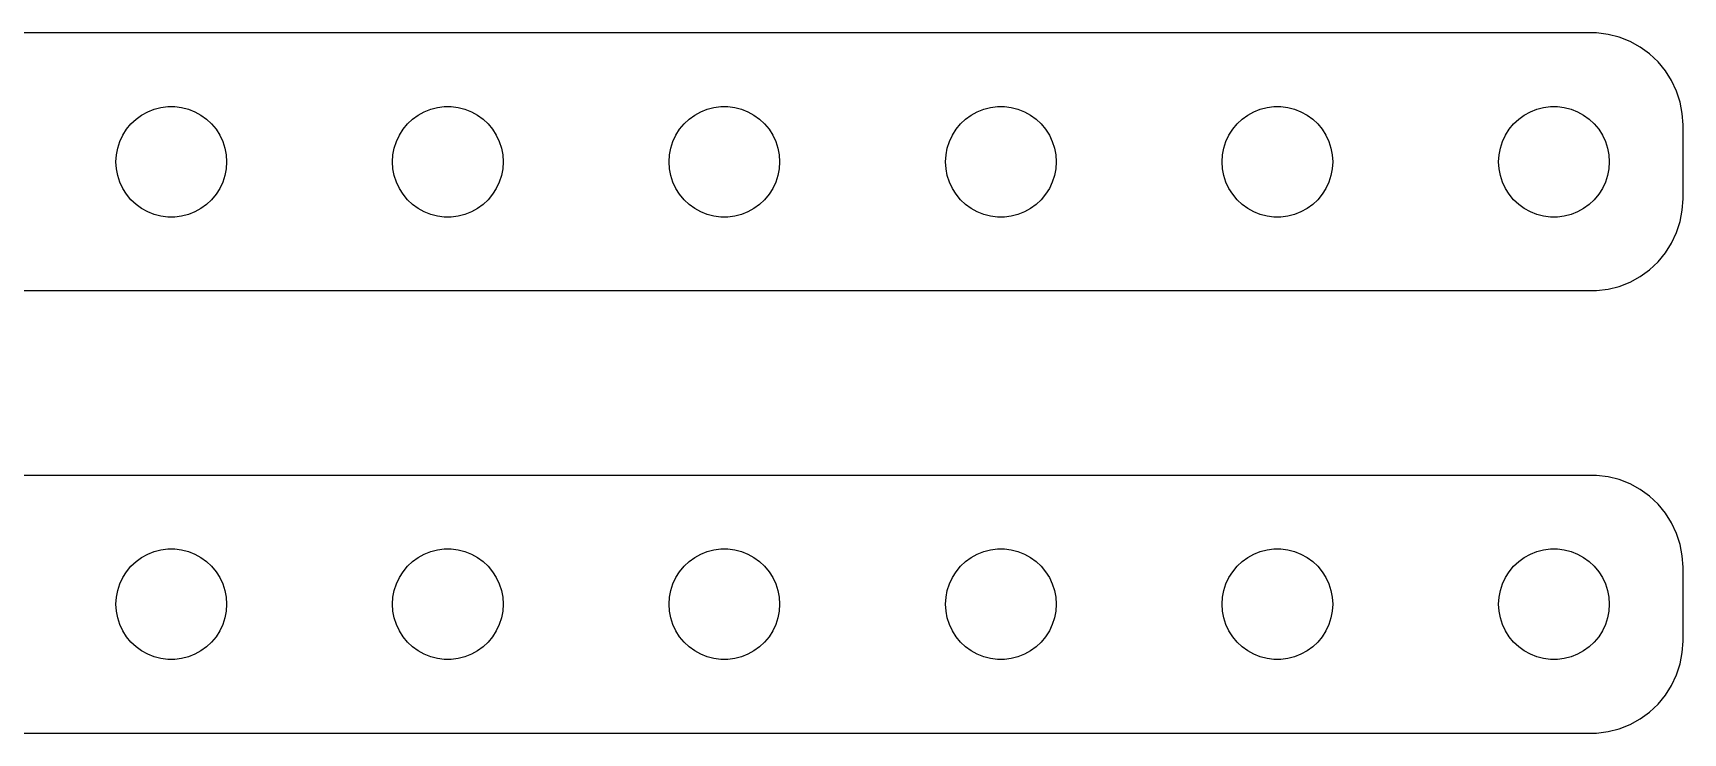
# Model space of a CAD drawing. Header units: metres. Extents: x -90 to 90, y 41 to 79.
# Drawn here: x 0 to 89.5, y 41 to 79 of the extents above; entities that cross this region are included whole.
import ezdxf

# ---------------------------------------------------------------- set-up
doc = ezdxf.new("R2010")
doc.units = ezdxf.units.M

msp = doc.modelspace()

# ---------------------------------------------------------------- linework, layer by layer
for p, q in [((84.8139, 78.9901), (-84.8139, 78.9901)), ((85.4369, 78.9114), (84.8139, 78.9901)), ((86.0451, 78.7553), (85.4369, 78.9114)), ((86.6289, 78.5241), (86.0451, 78.7553)), ((87.1791, 78.2216), (86.6289, 78.5241)), ((87.6871, 77.8526), (87.1791, 78.2216)), ((88.1448, 77.4227), (87.6871, 77.8526)), ((88.5451, 76.9389), (88.1448, 77.4227)), ((88.8815, 76.4088), (88.5451, 76.9389)), ((89.1489, 75.8406), (88.8815, 76.4088)), ((89.3429, 75.2434), (89.1489, 75.8406)), ((89.4606, 74.6267), (89.3429, 75.2434)), ((5.31308, 74.0536), (5.58772, 74.3115)), ((5.58772, 74.3115), (5.89252, 74.533)), ((5.89252, 74.533), (6.22266, 74.7145)), ((6.22266, 74.7145), (6.57294, 74.8532)), ((6.57294, 74.8532), (6.93785, 74.9469)), ((6.93785, 74.9469), (7.31161, 74.9941)), ((7.31161, 74.9941), (7.68837, 74.9941)), ((7.68837, 74.9941), (8.06213, 74.9469)), ((8.06213, 74.9469), (8.42705, 74.8532)), ((8.42705, 74.8532), (8.77733, 74.7145)), ((8.77733, 74.7145), (9.10747, 74.533)), ((9.10747, 74.533), (9.41226, 74.3115)), ((9.41226, 74.3115), (9.6869, 74.0536)), ((20.3131, 74.0536), (20.5877, 74.3115)), ((20.5877, 74.3115), (20.8925, 74.533)), ((20.8925, 74.533), (21.2227, 74.7145)), ((21.2227, 74.7145), (21.5729, 74.8532)), ((21.5729, 74.8532), (21.9379, 74.9469)), ((21.9379, 74.9469), (22.3116, 74.9941)), ((22.3116, 74.9941), (22.6884, 74.9941)), ((22.6884, 74.9941), (23.0621, 74.9469)), ((23.0621, 74.9469), (23.427, 74.8532)), ((23.427, 74.8532), (23.7773, 74.7145)), ((23.7773, 74.7145), (24.1075, 74.533)), ((24.1075, 74.533), (24.4123, 74.3115)), ((24.4123, 74.3115), (24.6869, 74.0536)), ((35.3131, 74.0536), (35.5877, 74.3115)), ((35.5877, 74.3115), (35.8925, 74.533)), ((35.8925, 74.533), (36.2227, 74.7145)), ((36.2227, 74.7145), (36.5729, 74.8532)), ((36.5729, 74.8532), (36.9379, 74.9469)), ((36.9379, 74.9469), (37.3116, 74.9941)), ((37.3116, 74.9941), (37.6884, 74.9941)), ((37.6884, 74.9941), (38.0621, 74.9469)), ((38.0621, 74.9469), (38.427, 74.8532)), ((38.427, 74.8532), (38.7773, 74.7145)), ((38.7773, 74.7145), (39.1075, 74.533)), ((39.1075, 74.533), (39.4123, 74.3115)), ((39.4123, 74.3115), (39.6869, 74.0536)), ((50.3131, 74.0536), (50.5877, 74.3115)), ((50.5877, 74.3115), (50.8925, 74.533)), ((50.8925, 74.533), (51.2227, 74.7145)), ((51.2227, 74.7145), (51.5729, 74.8532)), ((51.5729, 74.8532), (51.9379, 74.9469)), ((51.9379, 74.9469), (52.3116, 74.9941)), ((52.3116, 74.9941), (52.6884, 74.9941)), ((52.6884, 74.9941), (53.0621, 74.9469)), ((53.0621, 74.9469), (53.427, 74.8532)), ((53.427, 74.8532), (53.7773, 74.7145)), ((53.7773, 74.7145), (54.1075, 74.533)), ((54.1075, 74.533), (54.4123, 74.3115)), ((54.4123, 74.3115), (54.6869, 74.0536)), ((65.3131, 74.0536), (65.5877, 74.3115)), ((65.5877, 74.3115), (65.8925, 74.533)), ((65.8925, 74.533), (66.2227, 74.7145)), ((66.2227, 74.7145), (66.573, 74.8532)), ((66.573, 74.8532), (66.9379, 74.9469)), ((66.9379, 74.9469), (67.3116, 74.9941)), ((67.3116, 74.9941), (67.6884, 74.9941)), ((67.6884, 74.9941), (68.0621, 74.9469)), ((68.0621, 74.9469), (68.427, 74.8532)), ((68.427, 74.8532), (68.7773, 74.7145)), ((68.7773, 74.7145), (69.1075, 74.533)), ((69.1075, 74.533), (69.4123, 74.3115)), ((69.4123, 74.3115), (69.6869, 74.0536)), ((80.3131, 74.0536), (80.5877, 74.3115)), ((80.5877, 74.3115), (80.8925, 74.533)), ((80.8925, 74.533), (81.2227, 74.7145)), ((81.2227, 74.7145), (81.573, 74.8532)), ((81.573, 74.8532), (81.9379, 74.9469)), ((81.9379, 74.9469), (82.3116, 74.9941)), ((82.3116, 74.9941), (82.6884, 74.9941)), ((82.6884, 74.9941), (83.0621, 74.9469)), ((83.0621, 74.9469), (83.427, 74.8532)), ((83.427, 74.8532), (83.7773, 74.7145)), ((83.7773, 74.7145), (84.1075, 74.533)), ((84.1075, 74.533), (84.4123, 74.3115)), ((84.4123, 74.3115), (84.6869, 74.0536)), ((89.5, 74), (89.4606, 74.6267)), ((4.71066, 73.1044), (4.87108, 73.4453)), ((4.87108, 73.4453), (5.07294, 73.7634)), ((5.07294, 73.7634), (5.31308, 74.0536)), ((9.6869, 74.0536), (9.92705, 73.7634)), ((9.92705, 73.7634), (10.1289, 73.4453)), ((10.1289, 73.4453), (10.2893, 73.1044)), ((19.7107, 73.1044), (19.8711, 73.4453)), ((19.8711, 73.4453), (20.0729, 73.7634)), ((20.0729, 73.7634), (20.3131, 74.0536)), ((24.6869, 74.0536), (24.927, 73.7634)), ((24.927, 73.7634), (25.1289, 73.4453)), ((25.1289, 73.4453), (25.2893, 73.1044)), ((34.7107, 73.1044), (34.8711, 73.4453)), ((34.8711, 73.4453), (35.0729, 73.7634)), ((35.0729, 73.7634), (35.3131, 74.0536)), ((39.6869, 74.0536), (39.927, 73.7634)), ((39.927, 73.7634), (40.1289, 73.4453)), ((40.1289, 73.4453), (40.2893, 73.1044)), ((49.7107, 73.1044), (49.8711, 73.4453)), ((49.8711, 73.4453), (50.0729, 73.7634)), ((50.0729, 73.7634), (50.3131, 74.0536)), ((54.6869, 74.0536), (54.927, 73.7634)), ((54.927, 73.7634), (55.1289, 73.4453)), ((55.1289, 73.4453), (55.2893, 73.1044)), ((64.7107, 73.1044), (64.8711, 73.4453)), ((64.8711, 73.4453), (65.073, 73.7634)), ((65.073, 73.7634), (65.3131, 74.0536)), ((69.6869, 74.0536), (69.927, 73.7634)), ((69.927, 73.7634), (70.1289, 73.4453)), ((70.1289, 73.4453), (70.2893, 73.1044)), ((79.7107, 73.1044), (79.8711, 73.4453)), ((79.8711, 73.4453), (80.073, 73.7634)), ((80.073, 73.7634), (80.3131, 74.0536)), ((84.6869, 74.0536), (84.927, 73.7634)), ((84.927, 73.7634), (85.1289, 73.4453)), ((85.1289, 73.4453), (85.2893, 73.1044)), ((89.5, 70), (89.5, 74)), ((4.52365, 72.376), (4.59424, 72.7461)), ((4.59424, 72.7461), (4.71066, 73.1044)), ((10.2893, 73.1044), (10.4057, 72.7461)), ((10.4057, 72.7461), (10.4763, 72.376)), ((19.5237, 72.376), (19.5942, 72.7461)), ((19.5942, 72.7461), (19.7107, 73.1044)), ((25.2893, 73.1044), (25.4057, 72.7461)), ((25.4057, 72.7461), (25.4763, 72.376)), ((34.5237, 72.376), (34.5942, 72.7461)), ((34.5942, 72.7461), (34.7107, 73.1044)), ((40.2893, 73.1044), (40.4057, 72.7461)), ((40.4057, 72.7461), (40.4763, 72.376)), ((49.5237, 72.376), (49.5942, 72.7461)), ((49.5942, 72.7461), (49.7107, 73.1044)), ((55.2893, 73.1044), (55.4057, 72.7461)), ((55.4057, 72.7461), (55.4763, 72.376)), ((64.5237, 72.376), (64.5943, 72.7461)), ((64.5943, 72.7461), (64.7107, 73.1044)), ((70.2893, 73.1044), (70.4057, 72.7461)), ((70.4057, 72.7461), (70.4763, 72.376)), ((79.5237, 72.376), (79.5943, 72.7461)), ((79.5943, 72.7461), (79.7107, 73.1044)), ((85.2893, 73.1044), (85.4057, 72.7461)), ((85.4057, 72.7461), (85.4763, 72.376)), ((4.5, 72), (4.52365, 72.376)), ((4.52365, 71.624), (4.5, 72)), ((4.59424, 71.2539), (4.52365, 71.624)), ((10.4763, 71.624), (10.4057, 71.2539)), ((10.4763, 72.376), (10.5, 72)), ((10.5, 72), (10.4763, 71.624)), ((19.5, 72), (19.5237, 72.376)), ((19.5237, 71.624), (19.5, 72)), ((19.5942, 71.2539), (19.5237, 71.624)), ((25.4763, 71.624), (25.4057, 71.2539)), ((25.4763, 72.376), (25.5, 72)), ((25.5, 72), (25.4763, 71.624)), ((34.5, 72), (34.5237, 72.376)), ((34.5237, 71.624), (34.5, 72)), ((34.5942, 71.2539), (34.5237, 71.624)), ((40.4763, 71.624), (40.4057, 71.2539)), ((40.4763, 72.376), (40.5, 72)), ((40.5, 72), (40.4763, 71.624)), ((49.5, 72), (49.5237, 72.376)), ((49.5237, 71.624), (49.5, 72)), ((49.5942, 71.2539), (49.5237, 71.624)), ((55.4763, 71.624), (55.4057, 71.2539)), ((55.4763, 72.376), (55.5, 72)), ((55.5, 72), (55.4763, 71.624)), ((64.5, 72), (64.5237, 72.376)), ((64.5237, 71.624), (64.5, 72)), ((64.5943, 71.2539), (64.5237, 71.624)), ((70.4763, 71.624), (70.4057, 71.2539)), ((70.4763, 72.376), (70.5, 72)), ((70.5, 72), (70.4763, 71.624)), ((79.5, 72), (79.5237, 72.376)), ((79.5237, 71.624), (79.5, 72)), ((79.5943, 71.2539), (79.5237, 71.624)), ((85.4763, 71.624), (85.4057, 71.2539)), ((85.4763, 72.376), (85.5, 72)), ((85.5, 72), (85.4763, 71.624)), ((4.71066, 70.8956), (4.59424, 71.2539)), ((4.87108, 70.5547), (4.71066, 70.8956)), ((10.2893, 70.8956), (10.1289, 70.5547)), ((10.4057, 71.2539), (10.2893, 70.8956)), ((19.7107, 70.8956), (19.5942, 71.2539)), ((19.8711, 70.5547), (19.7107, 70.8956)), ((25.2893, 70.8956), (25.1289, 70.5547)), ((25.4057, 71.2539), (25.2893, 70.8956)), ((34.7107, 70.8956), (34.5942, 71.2539)), ((34.8711, 70.5547), (34.7107, 70.8956)), ((40.2893, 70.8956), (40.1289, 70.5547)), ((40.4057, 71.2539), (40.2893, 70.8956)), ((49.7107, 70.8956), (49.5942, 71.2539)), ((49.8711, 70.5547), (49.7107, 70.8956)), ((55.2893, 70.8956), (55.1289, 70.5547)), ((55.4057, 71.2539), (55.2893, 70.8956)), ((64.7107, 70.8956), (64.5943, 71.2539)), ((64.8711, 70.5547), (64.7107, 70.8956)), ((70.2893, 70.8956), (70.1289, 70.5547)), ((70.4057, 71.2539), (70.2893, 70.8956)), ((79.7107, 70.8956), (79.5943, 71.2539)), ((79.8711, 70.5547), (79.7107, 70.8956)), ((85.2893, 70.8956), (85.1289, 70.5547)), ((85.4057, 71.2539), (85.2893, 70.8956)), ((5.07294, 70.2366), (4.87108, 70.5547)), ((5.31308, 69.9464), (5.07294, 70.2366)), ((5.58772, 69.6885), (5.31308, 69.9464)), ((9.6869, 69.9464), (9.41226, 69.6885)), ((9.92705, 70.2366), (9.6869, 69.9464)), ((10.1289, 70.5547), (9.92705, 70.2366)), ((20.0729, 70.2366), (19.8711, 70.5547)), ((20.3131, 69.9464), (20.0729, 70.2366)), ((20.5877, 69.6885), (20.3131, 69.9464)), ((24.6869, 69.9464), (24.4123, 69.6885)), ((24.927, 70.2366), (24.6869, 69.9464)), ((25.1289, 70.5547), (24.927, 70.2366)), ((35.0729, 70.2366), (34.8711, 70.5547)), ((35.3131, 69.9464), (35.0729, 70.2366)), ((35.5877, 69.6885), (35.3131, 69.9464)), ((39.6869, 69.9464), (39.4123, 69.6885)), ((39.927, 70.2366), (39.6869, 69.9464)), ((40.1289, 70.5547), (39.927, 70.2366)), ((50.0729, 70.2366), (49.8711, 70.5547)), ((50.3131, 69.9464), (50.0729, 70.2366)), ((50.5877, 69.6885), (50.3131, 69.9464)), ((54.6869, 69.9464), (54.4123, 69.6885)), ((54.927, 70.2366), (54.6869, 69.9464)), ((55.1289, 70.5547), (54.927, 70.2366)), ((65.073, 70.2366), (64.8711, 70.5547)), ((65.3131, 69.9464), (65.073, 70.2366)), ((65.5877, 69.6885), (65.3131, 69.9464)), ((69.6869, 69.9464), (69.4123, 69.6885)), ((69.927, 70.2366), (69.6869, 69.9464)), ((70.1289, 70.5547), (69.927, 70.2366)), ((80.073, 70.2366), (79.8711, 70.5547)), ((80.3131, 69.9464), (80.073, 70.2366)), ((80.5877, 69.6885), (80.3131, 69.9464)), ((84.6869, 69.9464), (84.4123, 69.6885)), ((84.927, 70.2366), (84.6869, 69.9464)), ((85.1289, 70.5547), (84.927, 70.2366)), ((89.4606, 69.3733), (89.5, 70)), ((5.89252, 69.467), (5.58772, 69.6885)), ((6.22266, 69.2855), (5.89252, 69.467)), ((6.57294, 69.1468), (6.22266, 69.2855)), ((6.93785, 69.0531), (6.57294, 69.1468)), ((7.31161, 69.0059), (6.93785, 69.0531)), ((7.68837, 69.0059), (7.31161, 69.0059)), ((8.06213, 69.0531), (7.68837, 69.0059)), ((8.42705, 69.1468), (8.06213, 69.0531)), ((8.77733, 69.2855), (8.42705, 69.1468)), ((9.10747, 69.467), (8.77733, 69.2855)), ((9.41226, 69.6885), (9.10747, 69.467)), ((20.8925, 69.467), (20.5877, 69.6885)), ((21.2227, 69.2855), (20.8925, 69.467)), ((21.5729, 69.1468), (21.2227, 69.2855)), ((21.9379, 69.0531), (21.5729, 69.1468)), ((22.3116, 69.0059), (21.9379, 69.0531)), ((22.6884, 69.0059), (22.3116, 69.0059)), ((23.0621, 69.0531), (22.6884, 69.0059)), ((23.427, 69.1468), (23.0621, 69.0531)), ((23.7773, 69.2855), (23.427, 69.1468)), ((24.1075, 69.467), (23.7773, 69.2855)), ((24.4123, 69.6885), (24.1075, 69.467)), ((35.8925, 69.467), (35.5877, 69.6885)), ((36.2227, 69.2855), (35.8925, 69.467)), ((36.5729, 69.1468), (36.2227, 69.2855)), ((36.9379, 69.0531), (36.5729, 69.1468)), ((37.3116, 69.0059), (36.9379, 69.0531)), ((37.6884, 69.0059), (37.3116, 69.0059)), ((38.0621, 69.0531), (37.6884, 69.0059)), ((38.427, 69.1468), (38.0621, 69.0531)), ((38.7773, 69.2855), (38.427, 69.1468)), ((39.1075, 69.467), (38.7773, 69.2855)), ((39.4123, 69.6885), (39.1075, 69.467)), ((50.8925, 69.467), (50.5877, 69.6885)), ((51.2227, 69.2855), (50.8925, 69.467)), ((51.5729, 69.1468), (51.2227, 69.2855)), ((51.9379, 69.0531), (51.5729, 69.1468)), ((52.3116, 69.0059), (51.9379, 69.0531)), ((52.6884, 69.0059), (52.3116, 69.0059)), ((53.0621, 69.0531), (52.6884, 69.0059)), ((53.427, 69.1468), (53.0621, 69.0531)), ((53.7773, 69.2855), (53.427, 69.1468)), ((54.1075, 69.467), (53.7773, 69.2855)), ((54.4123, 69.6885), (54.1075, 69.467)), ((65.8925, 69.467), (65.5877, 69.6885)), ((66.2227, 69.2855), (65.8925, 69.467)), ((66.573, 69.1468), (66.2227, 69.2855)), ((66.9379, 69.0531), (66.573, 69.1468)), ((67.3116, 69.0059), (66.9379, 69.0531)), ((67.6884, 69.0059), (67.3116, 69.0059)), ((68.0621, 69.0531), (67.6884, 69.0059)), ((68.427, 69.1468), (68.0621, 69.0531)), ((68.7773, 69.2855), (68.427, 69.1468)), ((69.1075, 69.467), (68.7773, 69.2855)), ((69.4123, 69.6885), (69.1075, 69.467)), ((80.8925, 69.467), (80.5877, 69.6885)), ((81.2227, 69.2855), (80.8925, 69.467)), ((81.573, 69.1468), (81.2227, 69.2855)), ((81.9379, 69.0531), (81.573, 69.1468)), ((82.3116, 69.0059), (81.9379, 69.0531)), ((82.6884, 69.0059), (82.3116, 69.0059)), ((83.0621, 69.0531), (82.6884, 69.0059)), ((83.427, 69.1468), (83.0621, 69.0531)), ((83.7773, 69.2855), (83.427, 69.1468)), ((84.1075, 69.467), (83.7773, 69.2855)), ((84.4123, 69.6885), (84.1075, 69.467)), ((89.3429, 68.7566), (89.4606, 69.3733)), ((88.8815, 67.5912), (89.1489, 68.1594)), ((89.1489, 68.1594), (89.3429, 68.7566)), ((88.5451, 67.0611), (88.8815, 67.5912)), ((87.6871, 66.1474), (88.1448, 66.5773)), ((88.1448, 66.5773), (88.5451, 67.0611)), ((86.0451, 65.2447), (86.6289, 65.4759)), ((86.6289, 65.4759), (87.1791, 65.7784)), ((87.1791, 65.7784), (87.6871, 66.1474)), ((-84.8139, 65.0099), (84.8139, 65.0099)), ((84.8139, 65.0099), (85.4369, 65.0886)), ((85.4369, 65.0886), (86.0451, 65.2447)), ((84.8139, 54.9901), (-84.8139, 54.9901)), ((85.4369, 54.9114), (84.8139, 54.9901)), ((86.0451, 54.7553), (85.4369, 54.9114)), ((86.6289, 54.5241), (86.0451, 54.7553)), ((87.1791, 54.2216), (86.6289, 54.5241)), ((87.6871, 53.8526), (87.1791, 54.2216)), ((88.1448, 53.4227), (87.6871, 53.8526)), ((88.5451, 52.9389), (88.1448, 53.4227)), ((88.8815, 52.4088), (88.5451, 52.9389)), ((89.1489, 51.8406), (88.8815, 52.4088)), ((89.3429, 51.2434), (89.1489, 51.8406)), ((89.4606, 50.6267), (89.3429, 51.2434)), ((5.31308, 50.0536), (5.58772, 50.3115)), ((5.58772, 50.3115), (5.89252, 50.533)), ((5.89252, 50.533), (6.22266, 50.7145)), ((6.22266, 50.7145), (6.57294, 50.8532)), ((6.57294, 50.8532), (6.93785, 50.9469)), ((6.93785, 50.9469), (7.31161, 50.9941)), ((7.31161, 50.9941), (7.68837, 50.9941)), ((7.68837, 50.9941), (8.06213, 50.9469)), ((8.06213, 50.9469), (8.42705, 50.8532)), ((8.42705, 50.8532), (8.77733, 50.7145)), ((8.77733, 50.7145), (9.10747, 50.533)), ((9.10747, 50.533), (9.41226, 50.3115)), ((9.41226, 50.3115), (9.6869, 50.0536)), ((20.3131, 50.0536), (20.5877, 50.3115)), ((20.5877, 50.3115), (20.8925, 50.533)), ((20.8925, 50.533), (21.2227, 50.7145)), ((21.2227, 50.7145), (21.5729, 50.8532)), ((21.5729, 50.8532), (21.9379, 50.9469)), ((21.9379, 50.9469), (22.3116, 50.9941)), ((22.3116, 50.9941), (22.6884, 50.9941)), ((22.6884, 50.9941), (23.0621, 50.9469)), ((23.0621, 50.9469), (23.427, 50.8532)), ((23.427, 50.8532), (23.7773, 50.7145)), ((23.7773, 50.7145), (24.1075, 50.533)), ((24.1075, 50.533), (24.4123, 50.3115)), ((24.4123, 50.3115), (24.6869, 50.0536)), ((35.3131, 50.0536), (35.5877, 50.3115)), ((35.5877, 50.3115), (35.8925, 50.533)), ((35.8925, 50.533), (36.2227, 50.7145)), ((36.2227, 50.7145), (36.5729, 50.8532)), ((36.5729, 50.8532), (36.9379, 50.9469)), ((36.9379, 50.9469), (37.3116, 50.9941)), ((37.3116, 50.9941), (37.6884, 50.9941)), ((37.6884, 50.9941), (38.0621, 50.9469)), ((38.0621, 50.9469), (38.427, 50.8532)), ((38.427, 50.8532), (38.7773, 50.7145)), ((38.7773, 50.7145), (39.1075, 50.533)), ((39.1075, 50.533), (39.4123, 50.3115)), ((39.4123, 50.3115), (39.6869, 50.0536)), ((50.3131, 50.0536), (50.5877, 50.3115)), ((50.5877, 50.3115), (50.8925, 50.533)), ((50.8925, 50.533), (51.2227, 50.7145)), ((51.2227, 50.7145), (51.5729, 50.8532)), ((51.5729, 50.8532), (51.9379, 50.9469)), ((51.9379, 50.9469), (52.3116, 50.9941)), ((52.3116, 50.9941), (52.6884, 50.9941)), ((52.6884, 50.9941), (53.0621, 50.9469)), ((53.0621, 50.9469), (53.427, 50.8532)), ((53.427, 50.8532), (53.7773, 50.7145)), ((53.7773, 50.7145), (54.1075, 50.533)), ((54.1075, 50.533), (54.4123, 50.3115)), ((54.4123, 50.3115), (54.6869, 50.0536)), ((65.3131, 50.0536), (65.5877, 50.3115)), ((65.5877, 50.3115), (65.8925, 50.533)), ((65.8925, 50.533), (66.2227, 50.7145)), ((66.2227, 50.7145), (66.573, 50.8532)), ((66.573, 50.8532), (66.9379, 50.9469)), ((66.9379, 50.9469), (67.3116, 50.9941)), ((67.3116, 50.9941), (67.6884, 50.9941)), ((67.6884, 50.9941), (68.0621, 50.9469)), ((68.0621, 50.9469), (68.427, 50.8532)), ((68.427, 50.8532), (68.7773, 50.7145)), ((68.7773, 50.7145), (69.1075, 50.533)), ((69.1075, 50.533), (69.4123, 50.3115)), ((69.4123, 50.3115), (69.6869, 50.0536)), ((80.3131, 50.0536), (80.5877, 50.3115)), ((80.5877, 50.3115), (80.8925, 50.533)), ((80.8925, 50.533), (81.2227, 50.7145)), ((81.2227, 50.7145), (81.573, 50.8532)), ((81.573, 50.8532), (81.9379, 50.9469)), ((81.9379, 50.9469), (82.3116, 50.9941)), ((82.3116, 50.9941), (82.6884, 50.9941)), ((82.6884, 50.9941), (83.0621, 50.9469)), ((83.0621, 50.9469), (83.427, 50.8532)), ((83.427, 50.8532), (83.7773, 50.7145)), ((83.7773, 50.7145), (84.1075, 50.533)), ((84.1075, 50.533), (84.4123, 50.3115)), ((84.4123, 50.3115), (84.6869, 50.0536)), ((89.5, 50), (89.4606, 50.6267)), ((4.71066, 49.1044), (4.87108, 49.4453)), ((4.87108, 49.4453), (5.07294, 49.7634)), ((5.07294, 49.7634), (5.31308, 50.0536)), ((9.6869, 50.0536), (9.92705, 49.7634)), ((9.92705, 49.7634), (10.1289, 49.4453)), ((10.1289, 49.4453), (10.2893, 49.1044)), ((19.7107, 49.1044), (19.8711, 49.4453)), ((19.8711, 49.4453), (20.0729, 49.7634)), ((20.0729, 49.7634), (20.3131, 50.0536)), ((24.6869, 50.0536), (24.927, 49.7634)), ((24.927, 49.7634), (25.1289, 49.4453)), ((25.1289, 49.4453), (25.2893, 49.1044)), ((34.7107, 49.1044), (34.8711, 49.4453)), ((34.8711, 49.4453), (35.0729, 49.7634)), ((35.0729, 49.7634), (35.3131, 50.0536)), ((39.6869, 50.0536), (39.927, 49.7634)), ((39.927, 49.7634), (40.1289, 49.4453)), ((40.1289, 49.4453), (40.2893, 49.1044)), ((49.7107, 49.1044), (49.8711, 49.4453)), ((49.8711, 49.4453), (50.0729, 49.7634)), ((50.0729, 49.7634), (50.3131, 50.0536)), ((54.6869, 50.0536), (54.927, 49.7634)), ((54.927, 49.7634), (55.1289, 49.4453)), ((55.1289, 49.4453), (55.2893, 49.1044)), ((64.7107, 49.1044), (64.8711, 49.4453)), ((64.8711, 49.4453), (65.073, 49.7634)), ((65.073, 49.7634), (65.3131, 50.0536)), ((69.6869, 50.0536), (69.927, 49.7634)), ((69.927, 49.7634), (70.1289, 49.4453)), ((70.1289, 49.4453), (70.2893, 49.1044)), ((79.7107, 49.1044), (79.8711, 49.4453)), ((79.8711, 49.4453), (80.073, 49.7634)), ((80.073, 49.7634), (80.3131, 50.0536)), ((84.6869, 50.0536), (84.927, 49.7634)), ((84.927, 49.7634), (85.1289, 49.4453)), ((85.1289, 49.4453), (85.2893, 49.1044)), ((89.5, 46), (89.5, 50)), ((4.5, 48), (4.52365, 48.376)), ((4.52365, 48.376), (4.59424, 48.7461)), ((4.59424, 48.7461), (4.71066, 49.1044)), ((10.2893, 49.1044), (10.4057, 48.7461)), ((10.4057, 48.7461), (10.4763, 48.376)), ((10.4763, 48.376), (10.5, 48)), ((19.5, 48), (19.5237, 48.376)), ((19.5237, 48.376), (19.5942, 48.7461)), ((19.5942, 48.7461), (19.7107, 49.1044)), ((25.2893, 49.1044), (25.4057, 48.7461)), ((25.4057, 48.7461), (25.4763, 48.376)), ((25.4763, 48.376), (25.5, 48)), ((34.5, 48), (34.5237, 48.376)), ((34.5237, 48.376), (34.5942, 48.7461)), ((34.5942, 48.7461), (34.7107, 49.1044)), ((40.2893, 49.1044), (40.4057, 48.7461)), ((40.4057, 48.7461), (40.4763, 48.376)), ((40.4763, 48.376), (40.5, 48)), ((49.5, 48), (49.5237, 48.376)), ((49.5237, 48.376), (49.5942, 48.7461)), ((49.5942, 48.7461), (49.7107, 49.1044)), ((55.2893, 49.1044), (55.4057, 48.7461)), ((55.4057, 48.7461), (55.4763, 48.376)), ((55.4763, 48.376), (55.5, 48)), ((64.5, 48), (64.5237, 48.376)), ((64.5237, 48.376), (64.5943, 48.7461)), ((64.5943, 48.7461), (64.7107, 49.1044)), ((70.2893, 49.1044), (70.4057, 48.7461)), ((70.4057, 48.7461), (70.4763, 48.376)), ((70.4763, 48.376), (70.5, 48)), ((79.5, 48), (79.5237, 48.376)), ((79.5237, 48.376), (79.5943, 48.7461)), ((79.5943, 48.7461), (79.7107, 49.1044)), ((85.2893, 49.1044), (85.4057, 48.7461)), ((85.4057, 48.7461), (85.4763, 48.376)), ((85.4763, 48.376), (85.5, 48)), ((4.52365, 47.624), (4.5, 48)), ((4.59424, 47.2539), (4.52365, 47.624)), ((10.4763, 47.624), (10.4057, 47.2539)), ((10.5, 48), (10.4763, 47.624)), ((19.5237, 47.624), (19.5, 48)), ((19.5942, 47.2539), (19.5237, 47.624)), ((25.4763, 47.624), (25.4057, 47.2539)), ((25.5, 48), (25.4763, 47.624)), ((34.5237, 47.624), (34.5, 48)), ((34.5942, 47.2539), (34.5237, 47.624)), ((40.4763, 47.624), (40.4057, 47.2539)), ((40.5, 48), (40.4763, 47.624)), ((49.5237, 47.624), (49.5, 48)), ((49.5942, 47.2539), (49.5237, 47.624)), ((55.4763, 47.624), (55.4057, 47.2539)), ((55.5, 48), (55.4763, 47.624)), ((64.5237, 47.624), (64.5, 48)), ((64.5943, 47.2539), (64.5237, 47.624)), ((70.4763, 47.624), (70.4057, 47.2539)), ((70.5, 48), (70.4763, 47.624)), ((79.5237, 47.624), (79.5, 48)), ((79.5943, 47.2539), (79.5237, 47.624)), ((85.4763, 47.624), (85.4057, 47.2539)), ((85.5, 48), (85.4763, 47.624)), ((4.71066, 46.8956), (4.59424, 47.2539)), ((4.87108, 46.5547), (4.71066, 46.8956)), ((5.07294, 46.2366), (4.87108, 46.5547)), ((10.1289, 46.5547), (9.92705, 46.2366)), ((10.2893, 46.8956), (10.1289, 46.5547)), ((10.4057, 47.2539), (10.2893, 46.8956)), ((19.7107, 46.8956), (19.5942, 47.2539)), ((19.8711, 46.5547), (19.7107, 46.8956)), ((20.0729, 46.2366), (19.8711, 46.5547)), ((25.1289, 46.5547), (24.927, 46.2366)), ((25.2893, 46.8956), (25.1289, 46.5547)), ((25.4057, 47.2539), (25.2893, 46.8956)), ((34.7107, 46.8956), (34.5942, 47.2539)), ((34.8711, 46.5547), (34.7107, 46.8956)), ((35.0729, 46.2366), (34.8711, 46.5547)), ((40.1289, 46.5547), (39.927, 46.2366)), ((40.2893, 46.8956), (40.1289, 46.5547)), ((40.4057, 47.2539), (40.2893, 46.8956)), ((49.7107, 46.8956), (49.5942, 47.2539)), ((49.8711, 46.5547), (49.7107, 46.8956)), ((50.0729, 46.2366), (49.8711, 46.5547)), ((55.1289, 46.5547), (54.927, 46.2366)), ((55.2893, 46.8956), (55.1289, 46.5547)), ((55.4057, 47.2539), (55.2893, 46.8956)), ((64.7107, 46.8956), (64.5943, 47.2539)), ((64.8711, 46.5547), (64.7107, 46.8956)), ((65.073, 46.2366), (64.8711, 46.5547)), ((70.1289, 46.5547), (69.927, 46.2366)), ((70.2893, 46.8956), (70.1289, 46.5547)), ((70.4057, 47.2539), (70.2893, 46.8956)), ((79.7107, 46.8956), (79.5943, 47.2539)), ((79.8711, 46.5547), (79.7107, 46.8956)), ((80.073, 46.2366), (79.8711, 46.5547)), ((85.1289, 46.5547), (84.927, 46.2366)), ((85.2893, 46.8956), (85.1289, 46.5547)), ((85.4057, 47.2539), (85.2893, 46.8956)), ((5.31308, 45.9464), (5.07294, 46.2366)), ((5.58772, 45.6885), (5.31308, 45.9464)), ((5.89252, 45.467), (5.58772, 45.6885)), ((9.41226, 45.6885), (9.10747, 45.467)), ((9.6869, 45.9464), (9.41226, 45.6885)), ((9.92705, 46.2366), (9.6869, 45.9464)), ((20.3131, 45.9464), (20.0729, 46.2366)), ((20.5877, 45.6885), (20.3131, 45.9464)), ((20.8925, 45.467), (20.5877, 45.6885)), ((24.4123, 45.6885), (24.1075, 45.467)), ((24.6869, 45.9464), (24.4123, 45.6885)), ((24.927, 46.2366), (24.6869, 45.9464)), ((35.3131, 45.9464), (35.0729, 46.2366)), ((35.5877, 45.6885), (35.3131, 45.9464)), ((35.8925, 45.467), (35.5877, 45.6885)), ((39.4123, 45.6885), (39.1075, 45.467)), ((39.6869, 45.9464), (39.4123, 45.6885)), ((39.927, 46.2366), (39.6869, 45.9464)), ((50.3131, 45.9464), (50.0729, 46.2366)), ((50.5877, 45.6885), (50.3131, 45.9464)), ((50.8925, 45.467), (50.5877, 45.6885)), ((54.4123, 45.6885), (54.1075, 45.467)), ((54.6869, 45.9464), (54.4123, 45.6885)), ((54.927, 46.2366), (54.6869, 45.9464)), ((65.3131, 45.9464), (65.073, 46.2366)), ((65.5877, 45.6885), (65.3131, 45.9464)), ((65.8925, 45.467), (65.5877, 45.6885)), ((69.4123, 45.6885), (69.1075, 45.467)), ((69.6869, 45.9464), (69.4123, 45.6885)), ((69.927, 46.2366), (69.6869, 45.9464)), ((80.3131, 45.9464), (80.073, 46.2366)), ((80.5877, 45.6885), (80.3131, 45.9464)), ((80.8925, 45.467), (80.5877, 45.6885)), ((84.4123, 45.6885), (84.1075, 45.467)), ((84.6869, 45.9464), (84.4123, 45.6885)), ((84.927, 46.2366), (84.6869, 45.9464)), ((89.4606, 45.3733), (89.5, 46)), ((6.22266, 45.2855), (5.89252, 45.467)), ((6.57294, 45.1468), (6.22266, 45.2855)), ((6.93785, 45.0531), (6.57294, 45.1468)), ((7.31161, 45.0059), (6.93785, 45.0531)), ((7.68837, 45.0059), (7.31161, 45.0059)), ((8.06213, 45.0531), (7.68837, 45.0059)), ((8.42705, 45.1468), (8.06213, 45.0531)), ((8.77733, 45.2855), (8.42705, 45.1468)), ((9.10747, 45.467), (8.77733, 45.2855)), ((21.2227, 45.2855), (20.8925, 45.467)), ((21.5729, 45.1468), (21.2227, 45.2855)), ((21.9379, 45.0531), (21.5729, 45.1468)), ((22.3116, 45.0059), (21.9379, 45.0531)), ((22.6884, 45.0059), (22.3116, 45.0059)), ((23.0621, 45.0531), (22.6884, 45.0059)), ((23.427, 45.1468), (23.0621, 45.0531)), ((23.7773, 45.2855), (23.427, 45.1468)), ((24.1075, 45.467), (23.7773, 45.2855)), ((36.2227, 45.2855), (35.8925, 45.467)), ((36.5729, 45.1468), (36.2227, 45.2855)), ((36.9379, 45.0531), (36.5729, 45.1468)), ((37.3116, 45.0059), (36.9379, 45.0531)), ((37.6884, 45.0059), (37.3116, 45.0059)), ((38.0621, 45.0531), (37.6884, 45.0059)), ((38.427, 45.1468), (38.0621, 45.0531)), ((38.7773, 45.2855), (38.427, 45.1468)), ((39.1075, 45.467), (38.7773, 45.2855)), ((51.2227, 45.2855), (50.8925, 45.467)), ((51.5729, 45.1468), (51.2227, 45.2855)), ((51.9379, 45.0531), (51.5729, 45.1468)), ((52.3116, 45.0059), (51.9379, 45.0531)), ((52.6884, 45.0059), (52.3116, 45.0059)), ((53.0621, 45.0531), (52.6884, 45.0059)), ((53.427, 45.1468), (53.0621, 45.0531)), ((53.7773, 45.2855), (53.427, 45.1468)), ((54.1075, 45.467), (53.7773, 45.2855)), ((66.2227, 45.2855), (65.8925, 45.467)), ((66.573, 45.1468), (66.2227, 45.2855)), ((66.9379, 45.0531), (66.573, 45.1468)), ((67.3116, 45.0059), (66.9379, 45.0531)), ((67.6884, 45.0059), (67.3116, 45.0059)), ((68.0621, 45.0531), (67.6884, 45.0059)), ((68.427, 45.1468), (68.0621, 45.0531)), ((68.7773, 45.2855), (68.427, 45.1468)), ((69.1075, 45.467), (68.7773, 45.2855)), ((81.2227, 45.2855), (80.8925, 45.467)), ((81.573, 45.1468), (81.2227, 45.2855)), ((81.9379, 45.0531), (81.573, 45.1468)), ((82.3116, 45.0059), (81.9379, 45.0531)), ((82.6884, 45.0059), (82.3116, 45.0059)), ((83.0621, 45.0531), (82.6884, 45.0059)), ((83.427, 45.1468), (83.0621, 45.0531)), ((83.7773, 45.2855), (83.427, 45.1468)), ((84.1075, 45.467), (83.7773, 45.2855)), ((89.1489, 44.1594), (89.3429, 44.7566)), ((89.3429, 44.7566), (89.4606, 45.3733)), ((88.8815, 43.5912), (89.1489, 44.1594)), ((88.1448, 42.5773), (88.5451, 43.0611)), ((88.5451, 43.0611), (88.8815, 43.5912)), ((87.1791, 41.7784), (87.6871, 42.1474)), ((87.6871, 42.1474), (88.1448, 42.5773)), ((85.4369, 41.0886), (86.0451, 41.2447)), ((86.0451, 41.2447), (86.6289, 41.4759)), ((86.6289, 41.4759), (87.1791, 41.7784)), ((-84.8139, 41.0099), (84.8139, 41.0099)), ((84.8139, 41.0099), (85.4369, 41.0886))]:
    msp.add_line(p, q)

doc.saveas('drawing.dxf')
